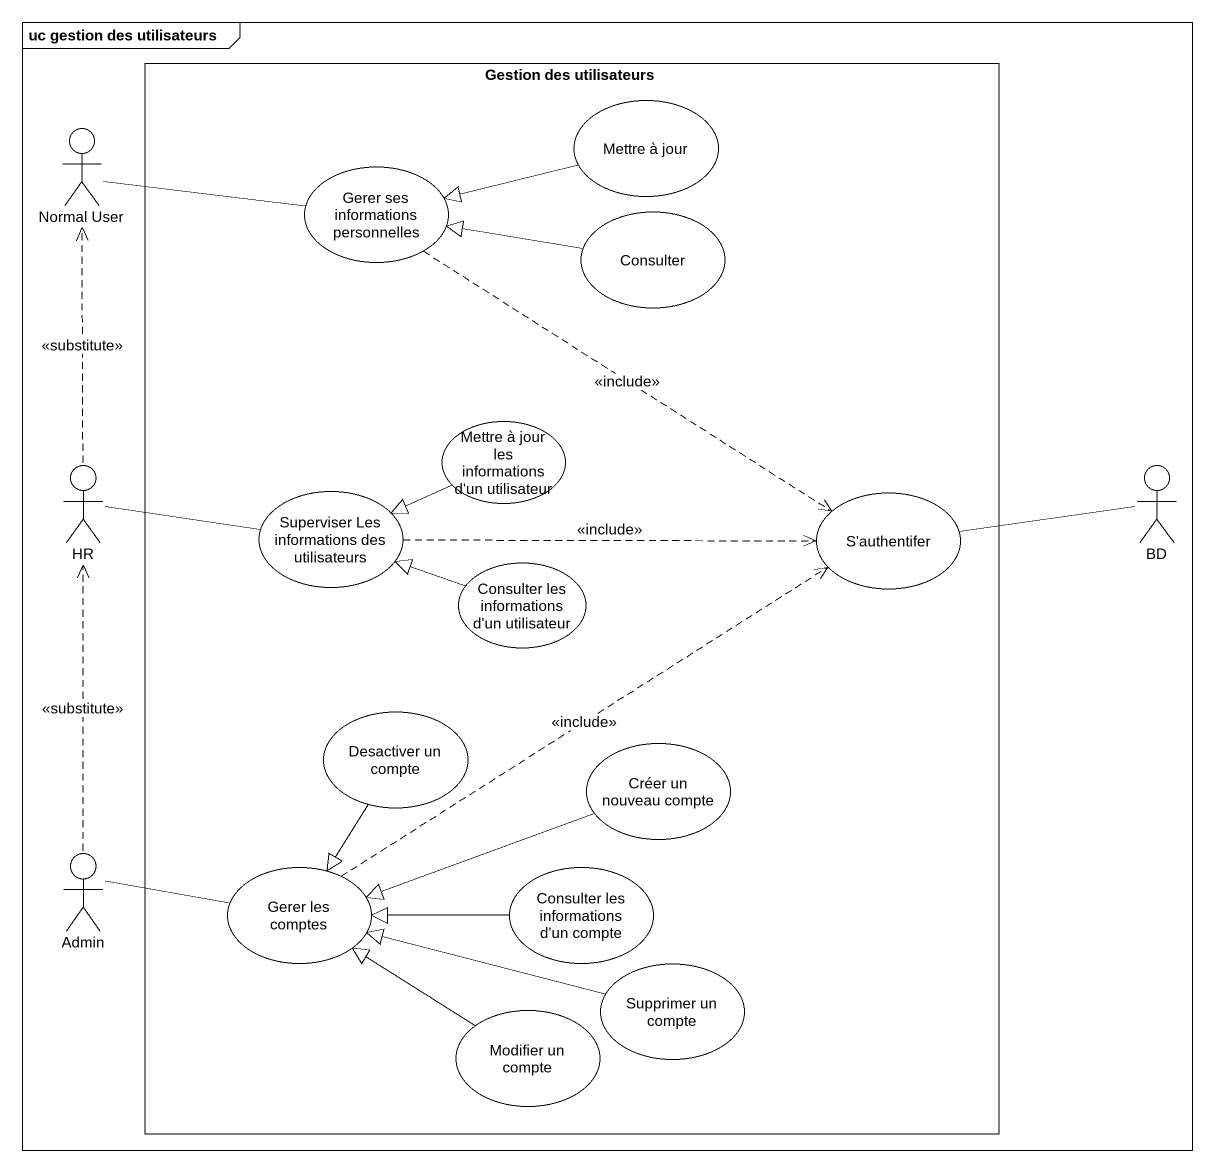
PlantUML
@startuml
mainframe uc gestion des utilisateurs
rectangle "Gestion des utilisateurs" as Gestion_des_utilisateurs {
  usecase "Mettre à jour" as Mettre_à_jour
  usecase "Gerer ses informations personnelles" as Gerer_ses_informations
  usecase Consulter
  usecase "Mettre à jour les informations d'un utilisateur" as Mettre_à_jour_les
  usecase "Superviser Les informations des utilisateurs" as Superviser_Les_informations
  usecase "S'authentifer" as S_authentifer
  usecase "Consulter les informations d'un utilisateur" as Consulter_les_informations
  usecase "Desactiver un compte" as Desactiver_un_compte
  usecase "Créer un nouveau compte" as Créer_un_nouveau_compte
  usecase "Gerer les comptes" as Gerer_les_comptes
  usecase "Consulter les informations d'un compte" as Consulter_les_informations_2
  usecase "Supprimer un compte" as Supprimer_un_compte
  usecase "Modifier un compte" as Modifier_un_compte
}
actor "Normal User" as Normal_User
actor HR
actor BD
actor Admin
Normal_User -right- Gerer_ses_informations
Mettre_à_jour -left-|> Gerer_ses_informations
Gerer_ses_informations ..> S_authentifer : <<include>>
Consulter -left-|> Gerer_ses_informations
Mettre_à_jour_les -left-|> Superviser_Les_informations
HR .up.> Normal_User : <<substitute>>
HR -right- Superviser_Les_informations
Superviser_Les_informations .right.> S_authentifer : <<include>>
S_authentifer -right- BD
Consulter_les_informations -left-|> Superviser_Les_informations
Desactiver_un_compte --|> Gerer_les_comptes
Créer_un_nouveau_compte -left-|> Gerer_les_comptes
Admin .up.> HR : <<substitute>>
Admin -right- Gerer_les_comptes
Gerer_les_comptes .up.> S_authentifer : <<include>>
Consulter_les_informations_2 -left-|> Gerer_les_comptes
Supprimer_un_compte -left-|> Gerer_les_comptes
Modifier_un_compte -up-|> Gerer_les_comptes
@enduml
